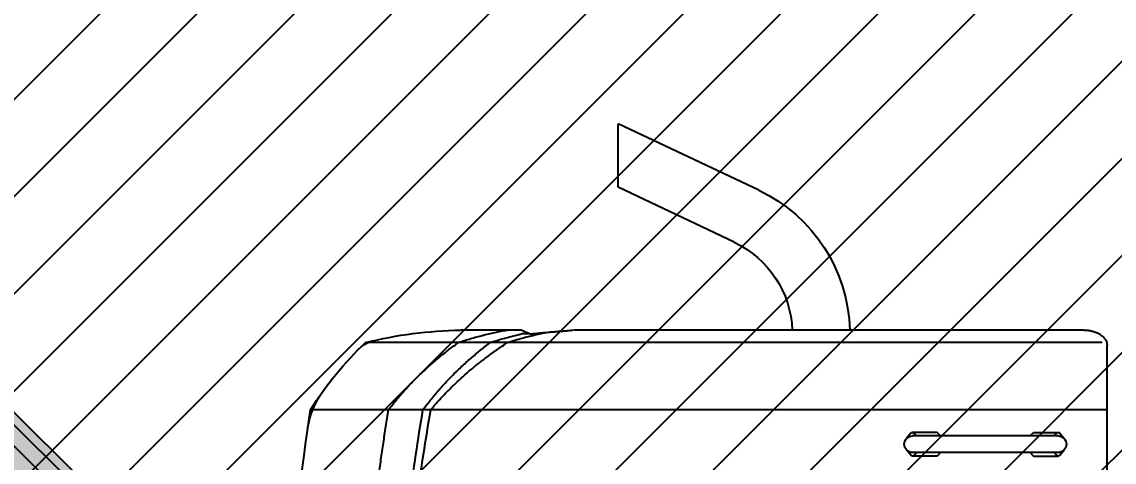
# Model space of a CAD drawing. Header units: metres. Extents: x 668617 to 675126, y 2286318 to 2293677.
# Drawn here: x 672211.438 to 672213.424, y 2287825.266 to 2287826.067 of the extents above; entities that cross this region are included whole.
import ezdxf

# ---------------------------------------------------------------- set-up
doc = ezdxf.new("R2010")
doc.units = ezdxf.units.M
doc.header["$MEASUREMENT"] = 0
doc.layers.add('DMTG_SECCIONES_VIALES', color=250, linetype='Continuous')
doc.layers.add('SPP-00_OBRAS_EN_EL_CAMINO', color=7, linetype='Continuous')
doc.styles.get("Standard").update_dxf_attribs({"font": 'arial.ttf'})
doc.dimstyles.get("Standard").update_dxf_attribs({"dimtxt": 0.18, "dimasz": 0.18, "dimexe": 0.18, "dimexo": 0.0625, "dimgap": 0.09, "dimtad": 0, "dimtih": 1, "dimtoh": 1, "dimdec": 4, "dimzin": 0, "dimdsep": 46, "dimtxsty": 'Standard', "dimcen": 0.09, "dimadec": 0, "dimazin": 0, "dimtfac": 1, "dimtdec": 4, "dimtofl": 0, "dimtmove": 0, "dimatfit": 3, "dimfxl": 1, "dimtolj": 1, "dimtzin": 0, "dimarcsym": 0})

# ---------------------------------------------------------------- blocks, each defined once
blk = doc.blocks.new('*D448')
at = {"layer": 'Defpoints', "color": 0, "transparency": 16777216}
for p in [(672216.3035, 2287827.5932), (672208.0435, 2287822.5467), (672216.3035, 2287822.5467)]:
    blk.add_point(p, dxfattribs=at)
at = {"layer": 'DMTG_SECCIONES_VIALES', "color": 0, "lineweight": -2, "transparency": 16777216}
for p, q in [((672208.0435, 2287822.6092), (672208.0435, 2287827.7732)), ((672216.3035, 2287822.6092), (672216.3035, 2287827.7732)), ((672208.2235, 2287827.5932), (672211.8497, 2287827.5932)), ((672216.1235, 2287827.5932), (672212.4974, 2287827.5932))]:
    blk.add_line(p, q, dxfattribs=at)
at = {"layer": 'DMTG_SECCIONES_VIALES', "color": 0, "transparency": 16777216}
for points in [[(672208.2235, 2287827.6232), (672208.2235, 2287827.5632), (672208.0435, 2287827.5932)], [(672216.1235, 2287827.6232), (672216.1235, 2287827.5632), (672216.3035, 2287827.5932)]]:
    blk.add_solid(points, dxfattribs=at)
at = {"layer": 'DMTG_SECCIONES_VIALES', "color": 0, "transparency": 16777216, "insert": (672212.1735, 2287827.5932), "char_height": 0.18, "attachment_point": 5}
blk.add_mtext('\\A1;8.26', dxfattribs=at)
blk = doc.blocks.new('veh contruccion')
at = {"color": 0}
for p, q in [((0.6834, 2.1534), (0.8681, 2.2408)), ((0.8681, 2.1574), (0.8681, 2.2408)), ((0.7157, 2.0853), (0.8681, 2.1574)), ((0.2566, 1.97), (0.9268, 1.97)), ((0.9829, 1.9649), (0.9947, 1.9649)), ((0.9946, 1.97), (1.0742, 1.97)), ((0.2265, 1.78), (0.2265, 1.9499)), ((0.2328, 1.9539), (1.1991, 1.9539)), ((0.2265, 1.8654), (1.2716, 1.8654)), ((0.2886, 1.8347), (0.2824, 1.8272)), ((0.3229, 1.8358), (0.2908, 1.8358)), ((0.2929, 1.8347), (0.2959, 1.8311)), ((0.3275, 1.8311), (0.3229, 1.8358)), ((0.4449, 1.8311), (0.4495, 1.8358)), ((0.4495, 1.8358), (0.4817, 1.8358)), ((0.4795, 1.8347), (0.4766, 1.8311)), ((0.4839, 1.8347), (0.4901, 1.8272)), ((0.2908, 1.8311), (0.4817, 1.8311)), ((0.2886, 1.8057), (0.2824, 1.8133)), ((0.2908, 1.8093), (0.4817, 1.8093)), ((0.2929, 1.8057), (0.2959, 1.8093)), ((0.3275, 1.8093), (0.3229, 1.8047)), ((0.4449, 1.8093), (0.4495, 1.8047)), ((0.4795, 1.8057), (0.4766, 1.8093)), ((0.4839, 1.8057), (0.4901, 1.8133)), ((0.3229, 1.8047), (0.2908, 1.8047)), ((0.4495, 1.8047), (0.4817, 1.8047))]:
    blk.add_line(p, q, dxfattribs=at)
for centre, radius, start, end in [((0.7726, 1.9649), 0.2085, 115.3191, 178.6205), ((0.7726, 1.9649), 0.1331, 115.3191, 177.8393), ((0.2501, 1.9419), 0.0266, 123.8961, 127.6243), ((0.2512, 1.9402), 0.0287, 120.4289, 123.8851), ((0.2523, 1.9383), 0.0309, 117.2137, 120.4319), ((0.2533, 1.9365), 0.033, 114.2029, 117.2151), ((0.2541, 1.9347), 0.0349, 111.3634, 114.2067), ((0.2548, 1.9329), 0.0368, 108.6671, 111.3647), ((0.2553, 1.9313), 0.0385, 106.092, 108.669), ((0.2557, 1.9298), 0.0401, 103.6177, 106.0937), ((0.2561, 1.9283), 0.0416, 101.2295, 103.6173), ((0.2563, 1.9272), 0.0427, 98.9063, 101.2309), ((0.2565, 1.9263), 0.0437, 96.6306, 98.9051), ((0.2566, 1.9255), 0.0445, 94.4001, 96.6323), ((0.2566, 1.925), 0.045, 92.1963, 94.4049), ((0.2566, 1.9247), 0.0452, 89.9937, 92.1896), ((0.1406, -7.9404), 9.9415, 85.44909, 85.46123), ((0.1232, -8.1283), 10.1302, 85.42339, 85.43531), ((0.1202, -8.1241), 10.1262, 85.39282, 85.40474), ((0.1172, -8.1214), 10.1237, 85.36289, 85.3748), ((0.1143, -8.1179), 10.1205, 85.33261, 85.34452), ((0.1106, -8.1137), 10.1167, 85.29788, 85.3098), ((0.1083, -8.1103), 10.1134, 85.27165, 85.28357), ((0.1039, -8.1061), 10.1096, 85.23279, 85.2447), ((0.1016, -8.1019), 10.1057, 85.20617, 85.21809), ((0.0972, -8.0985), 10.1026, 85.1676, 85.17952), ((0.0942, -8.0936), 10.098, 85.1365, 85.14842), ((0.0905, -8.0887), 10.0934, 85.10127, 85.11319), ((0.0875, -8.0845), 10.0895, 85.07047, 85.08238), ((0.0831, -8.0796), 10.085, 85.03108, 85.04299), ((0.0801, -8.0747), 10.0804, 84.99986, 85.01178), ((0.0757, -8.0699), 10.0759, 84.9604, 84.97232), ((0.0663, -8.0629), 10.0698, 84.89416, 84.90196), ((0.0577, -8.0531), 10.0608, 84.83253, 84.84032), ((0.8566, 1.4559), 0.522, 77.3255, 78.2748), ((0.048, -8.0421), 10.0508, 84.76392, 84.77172), ((0.0382, -8.0311), 10.0408, 84.69518, 84.70297), ((0.0285, -8.0191), 10.0296, 84.6257, 84.63349), ((-0.0111, -8.3081), 10.3211, 84.54928, 84.55684), ((-0.0223, -8.2945), 10.3087, 84.47255, 84.48011), ((-0.0184, -8.1181), 10.1327, 84.39089, 84.39869), ((0.8574, 1.4595), 0.5182, 76.3698, 77.3259), ((-0.0303, -8.1105), 10.1263, 84.31172, 84.31951), ((-0.073, -8.4057), 10.4243, 84.23129, 84.23886), ((-0.0877, -8.3967), 10.4168, 84.13876, 84.14633), ((-0.1023, -8.3866), 10.4082, 84.04545, 84.05301), ((-0.1158, -8.3742), 10.3973, 83.95691, 83.96447), ((-0.1315, -8.3629), 10.3878, 83.85634, 83.8639), ((-0.1462, -8.3493), 10.3759, 83.76047, 83.76804), ((-0.1631, -8.3358), 10.3642, 83.65184, 83.65941), ((3.0296, -3.1722), 5.5298, 111.7147, 111.723), ((3.0461, -3.1656), 5.5298, 111.8899, 111.8982), ((3.0646, -3.158), 5.5297, 112.0893, 112.0976), ((3.0831, -3.1514), 5.5306, 112.2846, 112.2928), ((3.1016, -3.1427), 5.5296, 112.4881, 112.4963), ((3.1202, -3.1361), 5.5307, 112.6833, 112.6916), ((3.1398, -3.1274), 5.5302, 112.8969, 112.9051), ((3.1593, -3.1198), 5.5309, 113.1062, 113.1144), ((3.1779, -3.1101), 5.5292, 113.3141, 113.3223), ((3.1995, -3.1024), 5.5308, 113.5433, 113.5515), ((3.1599, -2.9569), 5.3816, 113.7667, 113.7752), ((3.18, -2.9474), 5.3811, 113.9946, 114.0031), ((3.2011, -2.9379), 5.381, 114.2324, 114.2409), ((3.2221, -2.9285), 5.3811, 114.4702, 114.4787), ((3.2443, -2.9179), 5.3807, 114.7224, 114.7309), ((3.2653, -2.9084), 5.381, 114.9602, 114.9687), ((0.8917, 1.5059), 0.4704, 76.4973, 77.3521), ((0.9395, 1.545), 0.4314, 79.0023, 80.0902), ((0.9394, 1.5444), 0.432, 77.9157, 79.0022), ((0.9392, 1.5436), 0.4328, 76.8307, 77.9152), ((0.9383, 1.5399), 0.4366, 75.7553, 76.8304), ((1.0742, 1.9298), 0.0402, 89.0214, 90), ((1.0653, 1.4073), 0.5627, 76.2382, 89.0214), ((0.24, 1.9499), 0.0135, 172.6437, 179.9931), ((0.2403, 1.9498), 0.0138, 165.4412, 172.6137), ((0.241, 1.9496), 0.0146, 158.5977, 165.4187), ((0.2419, 1.9492), 0.0156, 152.2229, 158.5946), ((0.2432, 1.9486), 0.017, 146.3639, 152.2182), ((0.2445, 1.9477), 0.0185, 141.0031, 146.3579), ((0.2459, 1.9466), 0.0203, 136.1318, 141.0143), ((0.2473, 1.9452), 0.0223, 131.6771, 136.1233), ((0.2487, 1.9437), 0.0244, 127.6145, 131.6839), ((0.8584, 1.4637), 0.5139, 75.4059, 76.37), ((0.8595, 1.4679), 0.5096, 74.4334, 75.4058), ((0.8607, 1.4723), 0.505, 73.4516, 74.4327), ((0.8917, 1.5059), 0.4705, 75.6426, 76.4974), ((0.8624, 1.4779), 0.4992, 72.4596, 73.4522), ((0.8921, 1.5075), 0.4688, 74.7858, 75.6436), ((0.7247, 1.5121), 0.5275, 56.1244, 56.8875), ((0.8927, 1.5096), 0.4666, 73.9221, 74.784), ((0.729, 1.5185), 0.5197, 55.3495, 56.1242), ((0.8934, 1.512), 0.4641, 73.0569, 73.9234), ((0.8944, 1.5153), 0.4607, 72.1834, 73.0564), ((0.7412, 1.562), 0.49, 52.1276, 53.1078), ((0.9371, 1.5353), 0.4414, 74.6926, 75.756), ((0.9357, 1.5301), 0.4468, 73.6405, 74.6911), ((0.9335, 1.5227), 0.4545, 72.6084, 73.6411), ((0.9311, 1.515), 0.4625, 71.5927, 72.6075), ((0.809, 1.5774), 0.4623, 52.5487, 54.5341), ((1.1792, 1.9173), 0.0402, 45.1238, 77.4133), ((0.8899, 1.6268), 0.4502, 32.0211, 46.6071), ((0.7351, 1.5273), 0.509, 54.5596, 55.3505), ((0.7401, 1.5343), 0.5004, 53.7543, 54.5587), ((0.745, 1.541), 0.4921, 52.9367, 53.7547), ((0.7445, 1.5662), 0.4846, 51.1367, 52.128), ((0.7507, 1.5739), 0.4747, 50.1264, 51.1382), ((0.7567, 1.5811), 0.4653, 49.0939, 50.1261), ((0.8153, 1.5857), 0.4518, 50.5158, 52.5472), ((0.7461, 1.5425), 0.4903, 52.1046, 52.936), ((0.7519, 1.5499), 0.4809, 51.2566, 52.1043), ((0.7575, 1.5568), 0.472, 50.3946, 51.2584), ((0.7628, 1.5881), 0.4561, 48.0398, 49.0929), ((0.7686, 1.5945), 0.4475, 46.9669, 48.0403), ((0.7745, 1.6009), 0.4388, 45.8717, 46.9665), ((0.8221, 1.5939), 0.4412, 48.4365, 50.5169), ((0.8289, 1.6015), 0.4309, 46.306, 48.4359), ((0.7619, 1.5622), 0.465, 49.5183, 50.395), ((0.7691, 1.5707), 0.4539, 48.6183, 49.5164), ((0.7735, 1.5756), 0.4473, 47.7069, 48.6184), ((0.7795, 1.5822), 0.4383, 46.7773, 47.7073), ((0.7803, 1.6069), 0.4305, 44.7567, 45.8726), ((0.7862, 1.6127), 0.4221, 43.6181, 44.756), ((0.8362, 1.6092), 0.4204, 44.1229, 46.3063), ((0.7856, 1.5887), 0.4294, 45.8283, 46.7776), ((0.7909, 1.5942), 0.4218, 44.8609, 45.8274), ((0.7917, 1.618), 0.4145, 42.46, 43.619), ((0.7976, 1.6234), 0.4065, 41.2776, 42.4593), ((0.8432, 1.616), 0.4106, 41.8878, 44.1232), ((0.7961, 1.5993), 0.4146, 43.8783, 44.8618), ((0.8014, 1.6044), 0.4071, 42.877, 43.8783), ((0.807, 1.6096), 0.3995, 41.8566, 42.8769), ((0.8032, 1.6283), 0.3991, 40.0739, 41.2775), ((0.8091, 1.6332), 0.3914, 38.8462, 40.0735), ((0.8131, 1.6365), 0.3862, 37.6026, 38.8463), ((0.8507, 1.6228), 0.4005, 39.5953, 41.8873), ((0.8582, 1.629), 0.3907, 37.2468, 39.5958), ((1.1716, 1.8271), 0.1045, 8.2324, 35.4139), ((0.8125, 1.6146), 0.3921, 40.8164, 41.8562), ((0.8178, 1.6191), 0.3852, 39.7584, 40.8167), ((-2.1923, 1.2954), 3.3549, 8.7668, 9.782), ((0.8202, 1.642), 0.3772, 36.3297, 37.603), ((-2.2969, 1.2942), 3.4684, 8.4974, 9.4792), ((-2.3582, 1.2925), 3.5737, 8.8711, 9.2257), ((-2.5438, 1.2895), 3.8586, 4.9772, 8.584), ((0.2908, 1.8329), 0.00281, 39.5215, 140.4786), ((0.4817, 1.8329), 0.00281, 39.5214, 140.4785), ((-2.3593, 1.2923), 3.5748, 8.5169, 8.8712), ((0.2908, 1.8202), 0.0109, 90, 270), ((0.4817, 1.8202), 0.0109, 270, 90), ((-2.3616, 1.292), 3.5771, 8.1627, 8.5168), ((-2.2036, 1.2937), 3.3664, 7.755, 8.7668), ((-2.3082, 1.2926), 3.4798, 7.5188, 8.4974), ((0.2908, 1.8075), 0.00281, 219.5214, 320.4785), ((0.4817, 1.8075), 0.00281, 219.5215, 320.4786), ((-2.3639, 1.2917), 3.5794, 7.8089, 8.1627)]:
    blk.add_arc(centre, radius, start, end, dxfattribs=at)
blk = doc.blocks.new('SPP-1')
at = {"layer": 'SPP-00_OBRAS_EN_EL_CAMINO', "true_color": 0xf05222}
h = blk.add_hatch(color=20, dxfattribs=at)
h.dxf.hatch_style = 1
edge = h.paths.add_edge_path()
edge.add_line((0.661, 23.205), (11.59, 34.134))
edge.add_arc((10.929, 34.795), 0.935, 315, 405)
edge.add_line((11.59, 35.456), (0.661, 46.385))
edge.add_arc((0, 45.724), 0.935, 45, 135)
edge.add_line((-0.661, 46.385), (-11.59, 35.456))
edge.add_arc((-10.929, 34.795), 0.935, 135, 225)
edge.add_line((-11.59, 34.134), (-0.661, 23.205))
edge.add_arc((0, 23.866), 0.935, 225, 315)
edge = h.paths.add_edge_path(flags=16)
edge.add_line((0.475, 23.391), (11.404, 34.32))
edge.add_arc((10.929, 34.795), 0.672, 315, 405)
edge.add_line((11.404, 35.27), (0.475, 46.199))
edge.add_arc((0, 45.724), 0.672, 45, 135)
edge.add_line((-0.475, 46.199), (-11.404, 35.27))
edge.add_arc((-10.929, 34.795), 0.672, 135, 225)
edge.add_line((-11.404, 34.32), (-0.475, 23.391))
edge.add_arc((0, 23.866), 0.672, 225, 315)
at = {"layer": 'SPP-00_OBRAS_EN_EL_CAMINO'}
h = blk.add_hatch(color=256, dxfattribs=at)
h.dxf.hatch_style = 1
edge = h.paths.add_edge_path()
edge.add_line((0.475, 23.391), (11.404, 34.32))
edge.add_arc((10.929, 34.795), 0.672, 315, 405)
edge.add_line((11.404, 35.27), (0.475, 46.199))
edge.add_arc((0, 45.724), 0.672, 45, 135)
edge.add_line((-0.475, 46.199), (-11.404, 35.27))
edge.add_arc((-10.929, 34.795), 0.672, 135, 225)
edge.add_line((-11.404, 34.32), (-0.475, 23.391))
edge.add_arc((0, 23.866), 0.672, 225, 315)
edge = h.paths.add_edge_path(flags=16)
edge.add_line((0.166, 23.7), (11.095, 34.629))
edge.add_arc((10.929, 34.795), 0.235, 315, 405)
edge.add_line((11.095, 34.961), (0.166, 45.89))
edge.add_arc((0, 45.724), 0.235, 45, 135)
edge.add_line((-0.166, 45.89), (-11.095, 34.961))
edge.add_arc((-10.929, 34.795), 0.235, 135, 225)
edge.add_line((-11.095, 34.629), (-0.166, 23.7))
edge.add_arc((0, 23.866), 0.235, 225, 315)
at = {"layer": 'SPP-00_OBRAS_EN_EL_CAMINO', "true_color": 0xf05222}
h = blk.add_hatch(color=20, dxfattribs=at)
h.dxf.hatch_style = 1
edge = h.paths.add_edge_path()
edge.add_line((0.166, 23.7), (11.095, 34.629))
edge.add_arc((10.929, 34.795), 0.235, 315, 405)
edge.add_line((11.095, 34.961), (0.166, 45.89))
edge.add_arc((0, 45.724), 0.235, 45, 135)
edge.add_line((-0.166, 45.89), (-11.095, 34.961))
edge.add_arc((-10.929, 34.795), 0.235, 135, 225)
edge.add_line((-11.095, 34.629), (-0.166, 23.7))
edge.add_arc((0, 23.866), 0.235, 225, 315)
at = {"layer": 'SPP-00_OBRAS_EN_EL_CAMINO', "color": 18, "true_color": 0x000000}
blk.add_lwpolyline([(0.661, 23.205), (11.59, 34.134, 0.414214), (11.59, 35.456), (0.661, 46.385, 0.414214), (-0.661, 46.385), (-11.59, 35.456, 0.414214), (-11.59, 34.134), (-0.661, 23.205, 0.414214)], format="xyb", close=True, dxfattribs=at)
at = {"layer": 'SPP-00_OBRAS_EN_EL_CAMINO', "color": 30}
for points in [[(0.475, 23.391), (11.404, 34.32, 0.414214), (11.404, 35.27), (0.475, 46.199, 0.414214), (-0.475, 46.199), (-11.404, 35.27, 0.414214), (-11.404, 34.32), (-0.475, 23.391, 0.414214)], [(0.166, 23.7), (11.095, 34.629, 0.414214), (11.095, 34.961), (0.166, 45.89, 0.414214), (-0.166, 45.89), (-11.095, 34.961, 0.414214), (-11.095, 34.629), (-0.166, 23.7, 0.414214)]]:
    blk.add_lwpolyline(points, format="xyb", close=True, dxfattribs=at)

msp = doc.modelspace()

# ---------------------------------------------------------------- hatches: boundary and pattern name
at = {"layer": 'DMTG_SECCIONES_VIALES'}
h = msp.add_hatch(dxfattribs=at)
h.set_pattern_fill('ANSI31', color=51)
h.set_pattern_definition([(45, (672091.9349, 2287769.89963), (-0.08838835, 0.08838835), [])])
h.paths.add_polyline_path([(672208.04355, 2287827.32603), (672208.04355, 2287822.54673), (672210.94355, 2287822.54673), (672210.94355, 2287822.79673), (672216.12355, 2287822.79673), (672216.12355, 2287827.32603)])

# ---------------------------------------------------------------- block references
at = {"layer": 'DMTG_SECCIONES_VIALES', "xscale": -1.385324631642285, "yscale": 1.385324631642285, "zscale": 1.385324631642285}
msp.add_blockref('veh contruccion', (672213.72452, 2287822.77729), dxfattribs=at)
at = {"layer": 'DMTG_SECCIONES_VIALES', "xscale": 0.06190782470077455, "yscale": 0.06190782470077455, "zscale": 0.06190782470077455, "rotation": 0.2797543885569381}
msp.add_blockref('SPP-1', (672211.08143, 2287822.79686), dxfattribs=at)

# ---------------------------------------------------------------- dimensions: what is measured, and where the dimension line sits
at = {"layer": 'DMTG_SECCIONES_VIALES'}
dim = msp.add_linear_dim(base=(672216.30355, 2287827.59324), p1=(672208.04355, 2287822.54673), p2=(672216.30355, 2287822.54673), dimstyle='Standard', override={"dimdec": 2}, dxfattribs=at)
dim.commit()
dim.dimension.update_dxf_attribs({"geometry": '*D448', "text_midpoint": (672212.17355, 2287827.59324)})

doc.saveas('drawing.dxf')
